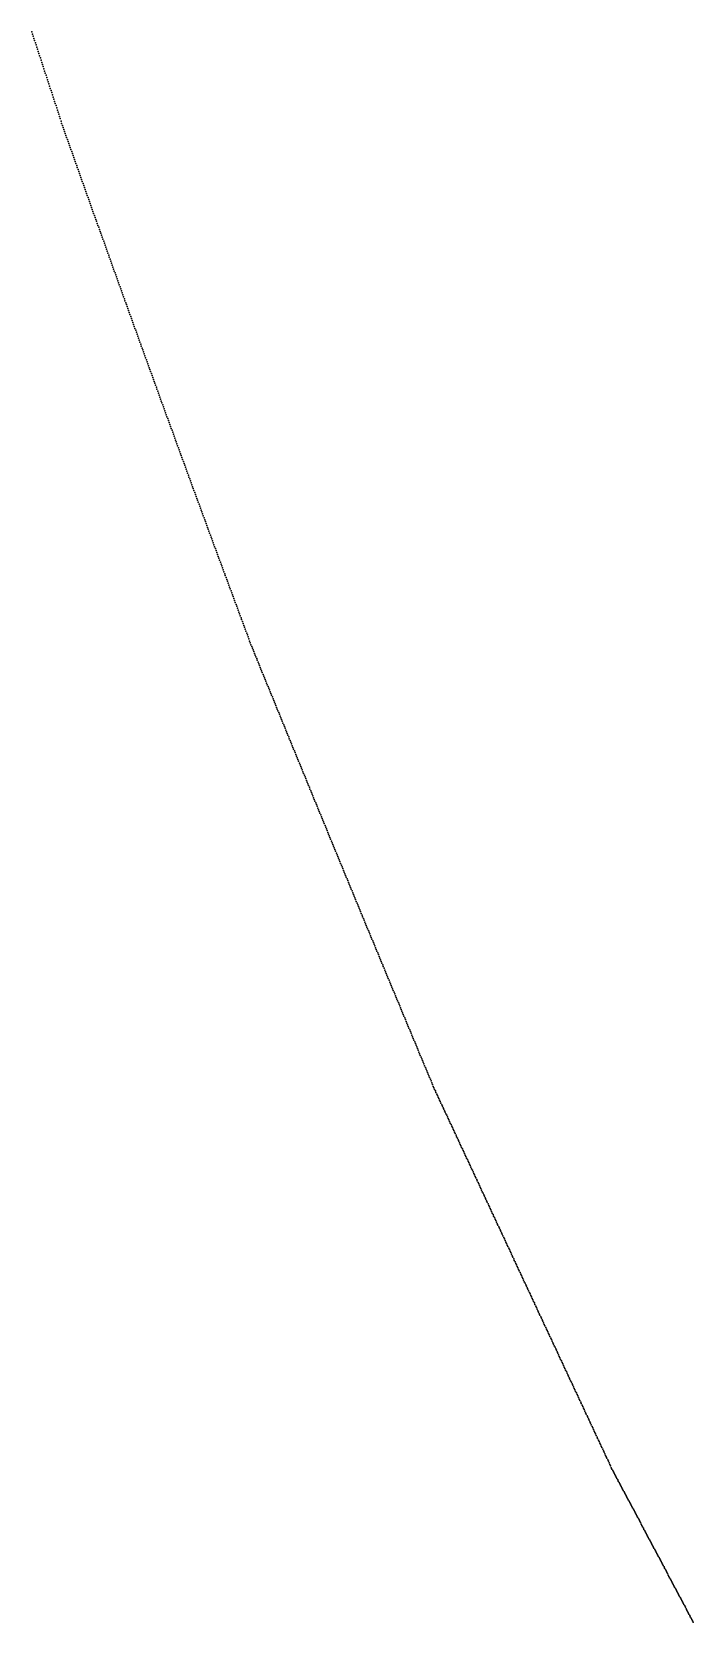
# Model space of a CAD drawing. Header units: metres. Extents: x 0 to 360, y 46 to 216.
# Drawn here: x 248.44 to 253.85, y 59.37 to 72.39 of the extents above; entities that cross this region are included whole.
import ezdxf

# ---------------------------------------------------------------- set-up
doc = ezdxf.new("R2010")
doc.units = ezdxf.units.M

msp = doc.modelspace()

# ---------------------------------------------------------------- linework, layer by layer
for p in [(248.441, 72.386), (248.447, 72.368), (248.453, 72.35), (248.458, 72.332), (248.464, 72.315), (248.47, 72.297), (248.476, 72.279), (248.482, 72.261), (248.487, 72.243), (248.493, 72.225), (248.499, 72.208), (248.505, 72.19), (248.511, 72.172), (248.517, 72.154), (248.522, 72.136), (248.528, 72.119), (248.534, 72.101), (248.54, 72.083), (248.546, 72.065), (248.551, 72.048), (248.557, 72.03), (248.563, 72.012), (248.569, 71.994), (248.575, 71.977), (248.581, 71.959), (248.586, 71.941), (248.592, 71.923), (248.598, 71.906), (248.604, 71.888), (248.61, 71.87), (248.616, 71.852), (248.621, 71.835), (248.627, 71.817), (248.633, 71.799), (248.639, 71.782), (248.645, 71.764), (248.65, 71.746), (248.656, 71.729), (248.662, 71.711), (248.668, 71.693), (248.674, 71.676), (248.68, 71.656), (248.685, 71.636), (248.691, 71.62), (248.697, 71.603), (248.703, 71.587), (248.709, 71.571), (248.714, 71.554), (248.72, 71.538), (248.726, 71.521), (248.732, 71.505), (248.738, 71.488), (248.744, 71.472), (248.749, 71.456), (248.755, 71.439), (248.761, 71.423), (248.767, 71.406), (248.773, 71.39), (248.778, 71.374), (248.784, 71.357), (248.79, 71.341), (248.796, 71.325), (248.802, 71.308), (248.808, 71.292), (248.813, 71.275), (248.819, 71.259), (248.825, 71.243), (248.831, 71.226), (248.837, 71.21), (248.843, 71.194), (248.848, 71.177), (248.854, 71.161), (248.86, 71.145), (248.866, 71.128), (248.872, 71.112), (248.877, 71.096), (248.883, 71.079), (248.889, 71.063), (248.895, 71.047), (248.901, 71.03), (248.907, 71.014), (248.912, 70.998), (248.918, 70.981), (248.924, 70.965), (248.93, 70.949), (248.936, 70.932), (248.941, 70.916), (248.947, 70.9), (248.953, 70.883), (248.959, 70.867), (248.965, 70.851), (248.971, 70.835), (248.976, 70.818), (248.982, 70.802), (248.988, 70.786), (248.994, 70.769), (249, 70.753), (249.006, 70.737), (249.011, 70.721), (249.017, 70.704), (249.023, 70.688), (249.029, 70.672), (249.035, 70.656), (249.04, 70.639), (249.046, 70.623), (249.052, 70.607), (249.058, 70.591), (249.064, 70.574), (249.07, 70.558), (249.075, 70.542), (249.081, 70.526), (249.087, 70.509), (249.093, 70.493), (249.099, 70.477), (249.104, 70.461), (249.11, 70.444), (249.116, 70.428), (249.122, 70.412), (249.128, 70.396), (249.134, 70.38), (249.139, 70.363), (249.145, 70.347), (249.151, 70.331), (249.157, 70.315), (249.163, 70.299), (249.169, 70.282), (249.174, 70.266), (249.18, 70.25), (249.186, 70.234), (249.192, 70.218), (249.198, 70.201), (249.203, 70.185), (249.209, 70.169), (249.215, 70.153), (249.221, 70.137), (249.227, 70.121), (249.233, 70.104), (249.238, 70.088), (249.244, 70.072), (249.25, 70.056), (249.256, 70.04), (249.262, 70.024), (249.267, 70.008), (249.273, 69.991), (249.279, 69.975), (249.285, 69.959), (249.291, 69.943), (249.297, 69.927), (249.302, 69.911), (249.308, 69.895), (249.314, 69.879), (249.32, 69.862), (249.326, 69.846), (249.332, 69.83), (249.337, 69.814), (249.343, 69.798), (249.349, 69.782), (249.355, 69.766), (249.361, 69.75), (249.366, 69.734), (249.372, 69.718), (249.378, 69.701), (249.384, 69.685), (249.39, 69.669), (249.396, 69.653), (249.401, 69.637), (249.407, 69.621), (249.413, 69.605), (249.419, 69.589), (249.425, 69.573), (249.431, 69.557), (249.436, 69.541), (249.442, 69.525), (249.448, 69.509), (249.454, 69.493), (249.46, 69.477), (249.465, 69.461), (249.471, 69.445), (249.477, 69.429), (249.483, 69.412), (249.489, 69.396), (249.495, 69.38), (249.5, 69.364), (249.506, 69.348), (249.512, 69.332), (249.518, 69.316), (249.524, 69.3), (249.529, 69.284), (249.535, 69.268), (249.541, 69.252), (249.547, 69.236), (249.553, 69.22), (249.559, 69.204), (249.564, 69.188), (249.57, 69.172), (249.576, 69.156), (249.582, 69.14), (249.588, 69.125), (249.594, 69.109), (249.599, 69.093), (249.605, 69.077), (249.611, 69.061), (249.617, 69.045), (249.623, 69.029), (249.628, 69.013), (249.634, 68.997), (249.64, 68.981), (249.646, 68.965), (249.652, 68.949), (249.658, 68.933), (249.663, 68.917), (249.669, 68.901), (249.675, 68.885), (249.681, 68.869), (249.687, 68.853), (249.693, 68.838), (249.698, 68.822), (249.704, 68.806), (249.71, 68.79), (249.716, 68.774), (249.722, 68.758), (249.727, 68.742), (249.733, 68.726), (249.739, 68.71), (249.745, 68.694), (249.751, 68.679), (249.757, 68.663), (249.762, 68.647), (249.768, 68.631), (249.774, 68.615), (249.78, 68.599), (249.786, 68.583), (249.791, 68.567), (249.797, 68.552), (249.803, 68.536), (249.809, 68.52), (249.815, 68.504), (249.821, 68.488), (249.826, 68.472), (249.832, 68.457), (249.838, 68.441), (249.844, 68.425), (249.85, 68.409), (249.856, 68.393), (249.861, 68.377), (249.867, 68.362), (249.873, 68.346), (249.879, 68.33), (249.885, 68.314), (249.89, 68.298), (249.896, 68.283), (249.902, 68.267), (249.908, 68.251), (249.914, 68.235), (249.92, 68.219), (249.925, 68.204), (249.931, 68.188), (249.937, 68.172), (249.943, 68.156), (249.949, 68.14), (249.955, 68.125), (249.96, 68.109), (249.966, 68.093), (249.972, 68.077), (249.978, 68.062), (249.984, 68.046), (249.989, 68.03), (249.995, 68.014), (250.001, 67.999), (250.007, 67.983), (250.013, 67.967), (250.019, 67.951), (250.024, 67.936), (250.03, 67.92), (250.036, 67.904), (250.042, 67.889), (250.048, 67.873), (250.054, 67.857), (250.059, 67.841), (250.065, 67.826), (250.071, 67.81), (250.077, 67.794), (250.083, 67.779), (250.088, 67.763), (250.094, 67.747), (250.1, 67.731), (250.106, 67.716), (250.112, 67.7), (250.118, 67.684), (250.123, 67.669), (250.129, 67.653), (250.135, 67.637), (250.141, 67.622), (250.147, 67.606), (250.153, 67.59), (250.158, 67.575), (250.164, 67.559), (250.17, 67.543), (250.176, 67.528), (250.182, 67.512), (250.187, 67.497), (250.193, 67.481), (250.199, 67.465), (250.205, 67.45), (250.211, 67.434), (250.217, 67.418), (250.222, 67.399), (250.228, 67.384), (250.234, 67.37), (250.24, 67.356), (250.246, 67.342), (250.251, 67.327), (250.257, 67.313), (250.263, 67.299), (250.269, 67.284), (250.275, 67.27), (250.281, 67.256), (250.286, 67.242), (250.292, 67.227), (250.298, 67.213), (250.304, 67.199), (250.31, 67.184), (250.316, 67.17), (250.321, 67.156), (250.327, 67.142), (250.333, 67.127), (250.339, 67.113), (250.345, 67.099), (250.35, 67.085), (250.356, 67.07), (250.362, 67.056), (250.368, 67.042), (250.374, 67.028), (250.38, 67.013), (250.385, 66.999), (250.391, 66.985), (250.397, 66.971), (250.403, 66.956), (250.409, 66.942), (250.415, 66.928), (250.42, 66.914), (250.426, 66.899), (250.432, 66.885), (250.438, 66.871), (250.444, 66.857), (250.449, 66.842), (250.455, 66.828), (250.461, 66.814), (250.467, 66.8), (250.473, 66.785), (250.479, 66.771), (250.484, 66.757), (250.49, 66.743), (250.496, 66.728), (250.502, 66.714), (250.508, 66.7), (250.514, 66.686), (250.519, 66.671), (250.525, 66.657), (250.531, 66.643), (250.537, 66.629), (250.543, 66.615), (250.548, 66.6), (250.554, 66.586), (250.56, 66.572), (250.566, 66.558), (250.572, 66.543), (250.578, 66.529), (250.583, 66.515), (250.589, 66.501), (250.595, 66.487), (250.601, 66.472), (250.607, 66.458), (250.613, 66.444), (250.618, 66.43), (250.624, 66.416), (250.63, 66.401), (250.636, 66.387), (250.642, 66.373), (250.648, 66.359), (250.653, 66.345), (250.659, 66.33), (250.665, 66.316), (250.671, 66.302), (250.677, 66.288), (250.682, 66.274), (250.688, 66.259), (250.694, 66.245), (250.7, 66.231), (250.706, 66.217), (250.712, 66.203), (250.717, 66.188), (250.723, 66.174), (250.729, 66.16), (250.735, 66.146), (250.741, 66.132), (250.747, 66.117), (250.752, 66.103), (250.758, 66.089), (250.764, 66.075), (250.77, 66.061), (250.776, 66.047), (250.781, 66.032), (250.787, 66.018), (250.793, 66.004), (250.799, 65.99), (250.805, 65.976), (250.811, 65.962), (250.816, 65.947), (250.822, 65.933), (250.828, 65.919), (250.834, 65.905), (250.84, 65.891), (250.846, 65.877), (250.851, 65.862), (250.857, 65.848), (250.863, 65.834), (250.869, 65.82), (250.875, 65.806), (250.88, 65.792), (250.886, 65.778), (250.892, 65.763), (250.898, 65.749), (250.904, 65.735), (250.91, 65.721), (250.915, 65.707), (250.921, 65.693), (250.927, 65.679), (250.933, 65.664), (250.939, 65.65), (250.945, 65.636), (250.95, 65.622), (250.956, 65.608), (250.962, 65.594), (250.968, 65.58), (250.974, 65.566), (250.98, 65.551), (250.985, 65.537), (250.991, 65.523), (250.997, 65.509), (251.003, 65.495), (251.009, 65.481), (251.014, 65.467), (251.02, 65.453), (251.026, 65.439), (251.032, 65.424), (251.038, 65.41), (251.044, 65.396), (251.049, 65.382), (251.055, 65.368), (251.061, 65.354), (251.067, 65.34), (251.073, 65.326), (251.079, 65.312), (251.084, 65.298), (251.09, 65.283), (251.096, 65.269), (251.102, 65.255), (251.108, 65.241), (251.113, 65.227), (251.119, 65.213), (251.125, 65.199), (251.131, 65.185), (251.137, 65.171), (251.143, 65.157), (251.148, 65.143), (251.154, 65.128), (251.16, 65.114), (251.166, 65.1), (251.172, 65.086), (251.178, 65.072), (251.183, 65.058), (251.189, 65.044), (251.195, 65.03), (251.201, 65.016), (251.207, 65.002), (251.213, 64.988), (251.218, 64.974), (251.224, 64.96), (251.23, 64.946), (251.236, 64.932), (251.242, 64.918), (251.247, 64.904), (251.253, 64.889), (251.259, 64.875), (251.265, 64.861), (251.271, 64.847), (251.277, 64.833), (251.282, 64.819), (251.288, 64.805), (251.294, 64.791), (251.3, 64.777), (251.306, 64.763), (251.312, 64.749), (251.317, 64.735), (251.323, 64.721), (251.329, 64.707), (251.335, 64.693), (251.341, 64.679), (251.347, 64.665), (251.352, 64.651), (251.358, 64.637), (251.364, 64.623), (251.37, 64.609), (251.376, 64.595), (251.381, 64.581), (251.387, 64.567), (251.393, 64.553), (251.399, 64.539), (251.405, 64.525), (251.411, 64.511), (251.416, 64.497), (251.422, 64.483), (251.428, 64.469), (251.434, 64.455), (251.44, 64.441), (251.446, 64.427), (251.451, 64.413), (251.457, 64.399), (251.463, 64.385), (251.469, 64.371), (251.475, 64.357), (251.48, 64.343), (251.486, 64.329), (251.492, 64.315), (251.498, 64.301), (251.504, 64.287), (251.51, 64.273), (251.515, 64.259), (251.521, 64.245), (251.527, 64.231), (251.533, 64.217), (251.539, 64.203), (251.545, 64.189), (251.55, 64.175), (251.556, 64.161), (251.562, 64.147), (251.568, 64.133), (251.574, 64.12), (251.58, 64.106), (251.585, 64.092), (251.591, 64.078), (251.597, 64.064), (251.603, 64.05), (251.609, 64.036), (251.614, 64.022), (251.62, 64.008), (251.626, 63.994), (251.632, 63.98), (251.638, 63.966), (251.644, 63.952), (251.649, 63.938), (251.655, 63.924), (251.661, 63.91), (251.667, 63.897), (251.673, 63.883), (251.679, 63.869), (251.684, 63.855), (251.69, 63.841), (251.696, 63.827), (251.702, 63.813), (251.708, 63.799), (251.714, 63.785), (251.719, 63.769), (251.725, 63.755), (251.731, 63.742), (251.737, 63.73), (251.743, 63.717), (251.748, 63.705), (251.754, 63.692), (251.76, 63.68), (251.766, 63.667), (251.772, 63.655), (251.778, 63.642), (251.783, 63.63), (251.789, 63.617), (251.795, 63.605), (251.801, 63.592), (251.807, 63.58), (251.813, 63.567), (251.818, 63.555), (251.824, 63.543), (251.83, 63.53), (251.836, 63.518), (251.842, 63.505), (251.848, 63.493), (251.853, 63.48), (251.859, 63.468), (251.865, 63.455), (251.871, 63.443), (251.877, 63.43), (251.882, 63.418), (251.888, 63.405), (251.894, 63.393), (251.9, 63.38), (251.906, 63.368), (251.912, 63.355), (251.917, 63.343), (251.923, 63.33), (251.929, 63.318), (251.935, 63.305), (251.941, 63.293), (251.947, 63.28), (251.952, 63.268), (251.958, 63.255), (251.964, 63.243), (251.97, 63.23), (251.976, 63.218), (251.982, 63.205), (251.987, 63.193), (251.993, 63.18), (251.999, 63.168), (252.005, 63.155), (252.011, 63.143), (252.017, 63.131), (252.022, 63.118), (252.028, 63.106), (252.034, 63.093), (252.04, 63.081), (252.046, 63.068), (252.051, 63.056), (252.057, 63.043), (252.063, 63.031), (252.069, 63.018), (252.075, 63.006), (252.081, 62.993), (252.086, 62.981), (252.092, 62.968), (252.098, 62.956), (252.104, 62.943), (252.11, 62.931), (252.116, 62.918), (252.121, 62.906), (252.127, 62.893), (252.133, 62.881), (252.139, 62.868), (252.145, 62.856), (252.151, 62.843), (252.156, 62.831), (252.162, 62.818), (252.168, 62.806), (252.174, 62.793), (252.18, 62.781), (252.185, 62.768), (252.191, 62.756), (252.197, 62.743), (252.203, 62.731), (252.209, 62.718), (252.215, 62.706), (252.22, 62.693), (252.226, 62.681), (252.232, 62.668), (252.238, 62.656), (252.244, 62.643), (252.25, 62.631), (252.255, 62.618), (252.261, 62.606), (252.267, 62.593), (252.273, 62.581), (252.279, 62.569), (252.285, 62.556), (252.29, 62.544), (252.296, 62.531), (252.302, 62.519), (252.308, 62.506), (252.314, 62.494), (252.32, 62.481), (252.325, 62.469), (252.331, 62.456), (252.337, 62.444), (252.343, 62.431), (252.349, 62.419), (252.354, 62.406), (252.36, 62.394), (252.366, 62.381), (252.372, 62.369), (252.378, 62.356), (252.384, 62.344), (252.389, 62.331), (252.395, 62.319), (252.401, 62.306), (252.407, 62.294), (252.413, 62.281), (252.419, 62.269), (252.424, 62.256), (252.43, 62.244), (252.436, 62.231), (252.442, 62.219), (252.448, 62.206), (252.454, 62.194), (252.459, 62.181), (252.465, 62.169), (252.471, 62.156), (252.477, 62.144), (252.483, 62.131), (252.489, 62.119), (252.494, 62.106), (252.5, 62.094), (252.506, 62.082), (252.512, 62.069), (252.518, 62.057), (252.524, 62.044), (252.529, 62.032), (252.535, 62.019), (252.541, 62.007), (252.547, 61.994), (252.553, 61.982), (252.558, 61.969), (252.564, 61.957), (252.57, 61.944), (252.576, 61.932), (252.582, 61.919), (252.588, 61.907), (252.593, 61.894), (252.599, 61.882), (252.605, 61.869), (252.611, 61.857), (252.617, 61.844), (252.623, 61.832), (252.628, 61.819), (252.634, 61.807), (252.64, 61.794), (252.646, 61.782), (252.652, 61.769), (252.658, 61.757), (252.663, 61.745), (252.669, 61.732), (252.675, 61.72), (252.681, 61.707), (252.687, 61.695), (252.693, 61.682), (252.698, 61.67), (252.704, 61.657), (252.71, 61.645), (252.716, 61.632), (252.722, 61.62), (252.728, 61.607), (252.733, 61.595), (252.739, 61.582), (252.745, 61.57), (252.751, 61.557), (252.757, 61.545), (252.762, 61.532), (252.768, 61.52), (252.774, 61.508), (252.78, 61.495), (252.786, 61.483), (252.792, 61.47), (252.797, 61.458), (252.803, 61.445), (252.809, 61.433), (252.815, 61.42), (252.821, 61.408), (252.827, 61.395), (252.832, 61.383), (252.838, 61.37), (252.844, 61.358), (252.85, 61.345), (252.856, 61.333), (252.862, 61.321), (252.867, 61.308), (252.873, 61.296), (252.879, 61.283), (252.885, 61.271), (252.891, 61.258), (252.897, 61.246), (252.902, 61.233), (252.908, 61.221), (252.914, 61.208), (252.92, 61.196), (252.926, 61.184), (252.932, 61.171), (252.937, 61.159), (252.943, 61.146), (252.949, 61.134), (252.955, 61.121), (252.961, 61.109), (252.966, 61.096), (252.972, 61.084), (252.978, 61.071), (252.984, 61.059), (252.99, 61.047), (252.996, 61.034), (253.001, 61.022), (253.007, 61.009), (253.013, 60.997), (253.019, 60.984), (253.025, 60.972), (253.031, 60.959), (253.036, 60.947), (253.042, 60.934), (253.048, 60.922), (253.054, 60.91), (253.06, 60.897), (253.066, 60.885), (253.071, 60.872), (253.077, 60.86), (253.083, 60.847), (253.089, 60.835), (253.095, 60.823), (253.101, 60.81), (253.106, 60.798), (253.112, 60.785), (253.118, 60.773), (253.124, 60.76), (253.13, 60.748), (253.136, 60.735), (253.141, 60.723), (253.147, 60.711), (253.153, 60.698), (253.159, 60.686), (253.165, 60.673), (253.171, 60.661), (253.176, 60.648), (253.182, 60.633), (253.188, 60.622), (253.194, 60.611), (253.2, 60.6), (253.205, 60.589), (253.211, 60.578), (253.217, 60.567), (253.223, 60.556), (253.229, 60.545), (253.235, 60.534), (253.24, 60.523), (253.246, 60.512), (253.252, 60.502), (253.258, 60.491), (253.264, 60.48), (253.27, 60.469), (253.275, 60.458), (253.281, 60.447), (253.287, 60.436), (253.293, 60.425), (253.299, 60.414), (253.305, 60.403), (253.31, 60.392), (253.316, 60.381), (253.322, 60.37), (253.328, 60.359), (253.334, 60.348), (253.34, 60.338), (253.345, 60.327), (253.351, 60.316), (253.357, 60.305), (253.363, 60.294), (253.369, 60.283), (253.375, 60.272), (253.38, 60.261), (253.386, 60.25), (253.392, 60.239), (253.398, 60.228), (253.404, 60.217), (253.41, 60.206), (253.415, 60.195), (253.421, 60.184), (253.427, 60.173), (253.433, 60.162), (253.439, 60.151), (253.445, 60.14), (253.45, 60.129), (253.456, 60.118), (253.462, 60.107), (253.468, 60.096), (253.474, 60.085), (253.479, 60.074), (253.485, 60.063), (253.491, 60.052), (253.497, 60.041), (253.503, 60.03), (253.509, 60.019), (253.514, 60.009), (253.52, 59.998), (253.526, 59.987), (253.532, 59.976), (253.538, 59.965), (253.544, 59.954), (253.549, 59.943), (253.555, 59.932), (253.561, 59.921), (253.567, 59.91), (253.573, 59.899), (253.579, 59.888), (253.584, 59.877), (253.59, 59.866), (253.596, 59.855), (253.602, 59.844), (253.608, 59.833), (253.614, 59.822), (253.619, 59.811), (253.625, 59.8), (253.631, 59.789), (253.637, 59.778), (253.643, 59.767), (253.649, 59.755), (253.654, 59.744), (253.66, 59.733), (253.666, 59.722), (253.672, 59.711), (253.678, 59.7), (253.684, 59.689), (253.689, 59.678), (253.695, 59.667), (253.701, 59.656), (253.707, 59.645), (253.713, 59.634), (253.719, 59.623), (253.724, 59.612), (253.73, 59.601), (253.736, 59.59), (253.742, 59.579), (253.748, 59.568), (253.754, 59.557), (253.759, 59.546), (253.765, 59.535), (253.771, 59.524), (253.777, 59.513), (253.783, 59.502), (253.789, 59.491), (253.794, 59.48), (253.8, 59.469), (253.806, 59.458), (253.812, 59.447), (253.818, 59.436), (253.824, 59.425), (253.829, 59.414), (253.835, 59.402), (253.841, 59.391), (253.847, 59.38), (253.853, 59.369)]:
    msp.add_point(p)

doc.saveas('drawing.dxf')
